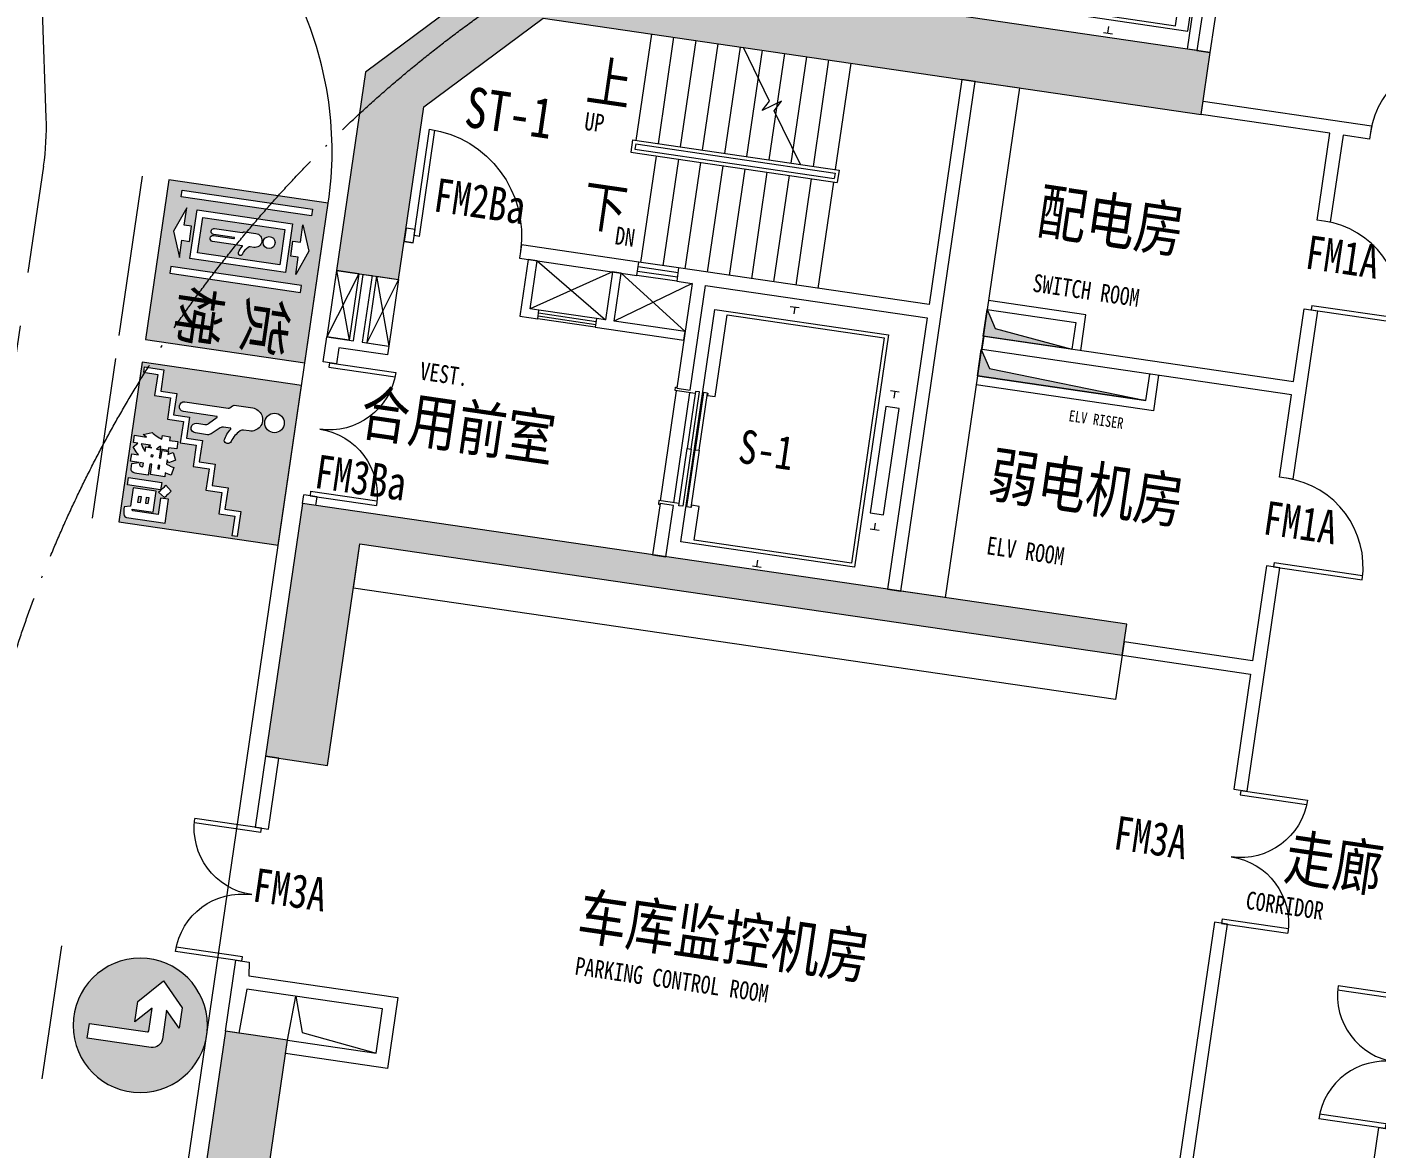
# Model space of a CAD drawing. Header units: inches. Extents: x -414268 to 632271, y -366004 to 318730.
# Drawn here: x 339390 to 354453, y 121917 to 134428 of the extents above; entities that cross this region are included whole.
import ezdxf
from ezdxf.enums import TextEntityAlignment as Align

# ---------------------------------------------------------------- set-up
doc = ezdxf.new("R2010")
doc.units = ezdxf.units.IN
doc.header["$LTSCALE"] = 1200
doc.header["$MEASUREMENT"] = 0
doc.linetypes.add('DASHEDX2', pattern=[1.5, 1, -0.5])
doc.linetypes.add('DOTE', pattern=[2.4200000000000004, 2, -0.2, 0.02, -0.2])
doc.layers.get('0').update_dxf_attribs({"linetype": 'CONTINUOUS', "lineweight": 0})
for name, color, linetype, lineweight in [('0--PAI--', 7, 'CONTINUOUS', 0), ('0--PAI--BLUE', 5, 'CONTINUOUS', 0), ('0--底牌颜色', 5, 'CONTINUOUS', 0), ('0--灯箱字(黄底黑字)', 7, 'CONTINUOUS', 0), ('0--路缘线', 1, 'CONTINUOUS', 0), ('7', 7, 'CONTINUOUS', 0), ('COL-HATCH', 7, 'CONTINUOUS', 0), ('COLUMN', 7, 'CONTINUOUS', 0), ('DOTE', 7, 'DOTE', 0), ('ELEV-DOOR', 7, 'CONTINUOUS', 0), ('ELEV-EVTR', 7, 'CONTINUOUS', 0), ('EN-TEXT', 7, 'CONTINUOUS', 0), ('GROUND', 7, 'CONTINUOUS', 0), ('HATCH', 7, 'CONTINUOUS', 0), ('PUB_TEXT', 7, 'CONTINUOUS', 0), ('STAIR', 7, 'CONTINUOUS', 0), ('TEXT-EN', 7, 'CONTINUOUS', 0), ('WALL', 7, 'CONTINUOUS', 0), ('WINDOW', 7, 'CONTINUOUS', 0), ('WINDOW_TEXT', 7, 'CONTINUOUS', 0), ('井道', 7, 'CONTINUOUS', 0), ('消火栓', 7, 'CONTINUOUS', 0)]:
    doc.layers.add(name, color=color, linetype=linetype, lineweight=lineweight)
doc.styles.add('-文鼎特粗黑简', font='simhei.ttf', dxfattribs={"width": 0.5})
doc.styles.add('-黑体', font='simhei.ttf', dxfattribs={"width": 0.8})
doc.styles.add('SIMPLEX', font='SIMPLEX.SHX')

# ---------------------------------------------------------------- blocks, each defined once
blk = doc.blocks.new('A$C47DC52A3')
at = {"layer": 'DOTE'}
blk.add_circle((13968.80007173077, 13968.80005914877), 13968.79999999996, dxfattribs=at)
blk = doc.blocks.new('_A1LBT')
for p, q in [((0.44999999999982, 0), (0.44999999999982, 0.9969278574199233)), ((0.4999999999998, 0), (0.4999999999998, 1.0000000000004)), ((0.44999999999982, 0), (0.4999999999998, 0))]:
    blk.add_line(p, q)
blk.add_arc((0.5000000000002001, 0), 1.0000000000004, 90.0000000000229, 180)
blk = doc.blocks.new('_A0LCF')
for p, q in [((-0.5000000000007498, 0), (-0.5000000000007498, 0.5000000000012996)), ((-0.4666666666673632, 0), (-0.4666666666673632, 0.498887651571121)), ((0.4666666666674131, 6.315935428982458e-18), (0.4666666666674132, 0.4988876515711244)), ((0.5000000000007998, 0), (0.5000000000007999, 0.5000000000012996)), ((-0.4666666666673632, 0), (-0.5000000000007498, 0)), ((0.5000000000007998, 0), (0.4666666666674131, 0))]:
    blk.add_line(p, q)
for centre, start, end in [((-0.5000000000012996, 0), 0, 89.999999999937), ((0.5000000000012996, 0), 90.00000000005723, 180)]:
    blk.add_arc(centre, 0.5000000000012996, start, end)
blk = doc.blocks.new('HR')
at = {"layer": '消火栓'}
for p, q in [((-249.9999999999964, 0), (-249.9999999999964, 749.9999999999986)), ((-249.9999999999964, -1.818989403545856e-12), (0, 749.9999999999986)), ((0, 0), (-249.9999999999964, 749.9999999999986)), ((-249.9999999999964, 749.9999999999986), (0, 749.9999999999986)), ((0, 0), (0, 749.9999999999986)), ((-249.9999999999964, 0), (0, 0))]:
    blk.add_line(p, q, dxfattribs=at)
blk = doc.blocks.new('_A0XEK')
for p, q in [((-0.5000000000004998, 0), (-0.5000000000004998, 0.5000000000010497)), ((-0.4666666666671299, 0), (-0.4666666666671299, 0.4988876515708717)), ((0.4666666666671798, 6.315935428979301e-18), (0.4666666666671799, 0.498887651570875)), ((0.5000000000005499, 0), (0.50000000000055, 0.5000000000010497)), ((-0.4666666666671299, 0), (-0.5000000000004998, 0)), ((0.5000000000005499, 0), (0.4666666666671798, 0))]:
    blk.add_line(p, q)
for centre, start, end in [((-0.5000000000010497, 0), 0, 89.999999999937), ((0.5000000000010497, 0), 90.00000000005723, 180)]:
    blk.add_arc(centre, 0.5000000000010497, start, end)
blk = doc.blocks.new('电梯1')
at = {"layer": 'ELEV-DOOR'}
for points in [[(1941.318539092588, 9.094947017729282e-13), (1941.318539092585, 644.9999999999663), (1986.318539092586, 644.9999999999663), (1986.318539092586, 9.094947017729282e-13)], [(2031.318539092588, 9.094947017729282e-13), (2031.318539092588, 644.9999999999663), (2076.318539092586, 644.9999999999663), (2076.318539092586, 9.094947017729282e-13)], [(1941.318539092588, 9.094947017729282e-13), (1941.318539092584, -645.0000000000427), (1986.318539092586, -645.0000000000427), (1986.318539092586, 9.094947017729282e-13)], [(2031.318539092588, 9.094947017729282e-13), (2031.318539092588, -645.0000000000427), (2076.318539092586, -645.0000000000427), (2076.318539092586, 9.094947017729282e-13)]]:
    blk.add_lwpolyline(points, close=True, dxfattribs=at)
at = {"layer": 'ELEV-EVTR', "color": 5}
for points in [[(1066.909269546251, 1252.999999999966), (1166.909269546274, 1252.999999999953)], [(1116.909269546262, 1252.999999999953), (1116.909269546265, 1177.999999999965)], [(24.99999999998772, 780.0000000000246), (124.9999999999541, 780.00000000001)], [(74.99999999999955, 780.00000000001), (74.99999999999955, 705.0000000000218)], [(74.99999999999955, -780.0000000000109), (74.99999999999955, -705.0000000000227)], [(24.99999999998772, -780.0000000000255), (124.9999999999541, -780.0000000000109)], [(1116.909269546263, -1252.999999999953), (1116.909269546266, -1177.999999999965)], [(1066.909269546251, -1252.999999999967), (1166.909269546274, -1252.999999999953)]]:
    blk.add_lwpolyline(points, dxfattribs=at)
at = {"layer": 'ELEV-EVTR', "color": 2}
blk.add_lwpolyline([(2137.500000000017, -1299.999999999999), (2021.350118039955, -1299.999999999999), (2021.686960145217, 1300.000000000001), (2137.500000000017, 1300.000000000001)], dxfattribs=at)
blk.add_lwpolyline([(237.5000000000005, 1100.000000000004), (237.5000000000014, -1100.000000000001), (1996.318539092588, -1100.000000000001), (1996.318539092584, 1100.000000000002), (237.5000000000005, 1100.000000000004)], close=True, dxfattribs=at)
at = {"layer": 'ELEV-EVTR'}
blk.add_lwpolyline([(1936.318539092586, 644.9999999999663), (1936.318539092586, 619.9999999999663), (1851.318539092585, 619.9999999999673), (1851.318539092585, 1060.000000000003), (277.5, 1060.000000000003), (277.5000000000005, -1060.000000000001), (1851.318539092585, -1060.000000000003), (1851.318539092585, -620.0000000000427), (1936.318539092585, -620.0000000000427), (1936.318539092585, -645.0000000000427)], dxfattribs=at)
blk.add_lwpolyline([(0, -600.0000000000027), (0, 600.0000000000027), (149.9999999999986, 600.0000000000027), (149.9999999999986, -600.0000000000009)], close=True, dxfattribs=at)
blk = doc.blocks.new('_WBLK')
for p, q in [((-0.5, 0.5), (0.5, 0.5)), ((0.5, 0.1666666666666666), (-0.5, 0.1666666666666666)), ((0.5, -0.1666666666666667), (-0.5, -0.1666666666666667)), ((-0.4999999999999999, -0.5), (0.5, -0.5))]:
    blk.add_line(p, q)
at = {"layer": 'WINDOW_TEXT', "style": 'SIMPLEX', "flags": 9}
blk.add_attdef('A', text='', height=1, dxfattribs=at).set_placement((0, 1.5), align=Align.MIDDLE)
blk = doc.blocks.new('A$C50091FAB')
at = {"layer": '0--PAI--BLUE'}
h = blk.add_hatch(color=256, dxfattribs=at)
edge = h.paths.add_edge_path()
edge.add_arc((299.9999944004085, 400.0000107713568), 300, 0, 360)
edge = h.paths.add_edge_path(flags=16)
edge.add_line((312.3871690364904, 573.9583468705459), (384.2358726081438, 506.9583468705459))
edge.add_line((384.2358726081438, 506.9583468705423), (253.9024450060242, 506.9583468705423))
edge.add_arc((253.9024450060242, 462.9583468705459), 44, 90, 180)
edge.add_line((209.9024450060242, 462.9583468705459), (209.9024450060242, 173.9583468705459))
edge.add_line((209.9024450060242, 173.9583468705459), (275.9024450060242, 173.9583468705459))
edge.add_line((275.9024450060242, 173.9583468705459), (275.9024450060242, 435.9583468705459))
edge.add_arc((280.9024450060242, 435.9583468705459), 5, 90, 180, ccw=False)
edge.add_line((280.9024450060242, 440.9583468705459), (384.2358726081438, 440.9583468705459))
edge.add_line((384.2358726081438, 440.9583468705459), (312.3871690364904, 373.9583468705459))
edge.add_line((312.3871690364904, 373.9583468705459), (404.3871690364904, 373.9583468705459))
edge.add_line((404.3871690364904, 373.9583468705459), (511.6240400389579, 473.9583468705459))
edge.add_line((511.6240400389652, 473.9583468705459), (404.3871690364977, 573.9583468705459))
edge.add_line((404.3871690364904, 573.9583468705459), (312.3871690364904, 573.9583468705459))
at = {"layer": '0--PAI--'}
blk.add_lwpolyline([(312.3871690364904, 573.9583468705459), (384.2358726081438, 506.9583468705423), (253.9024450060242, 506.9583468705459, 0.414213562373095), (209.9024450060242, 462.9583468705459), (209.9024450060242, 173.9583468705459), (275.9024450060242, 173.9583468705459), (275.9024450060242, 435.9583468705459, -0.414213562373095), (280.9024450060242, 440.9583468705459), (384.2358726081438, 440.9583468705459), (312.3871690364904, 373.9583468705459), (404.3871690364904, 373.9583468705459), (511.6240400389652, 473.9583468705459), (404.3871690364904, 573.9583468705459)], format="xyb", close=True, dxfattribs=at)
blk.add_circle((299.9999944004085, 400.0000107713568), 300, dxfattribs=at)
at = {"layer": '7'}
blk.add_line((599.9999944004085, 1.07713567558676e-05), (-5.599591531790793e-06, 1.07713567558676e-05), dxfattribs=at)
blk = doc.blocks.new('A$C345525A8')
at = {"layer": '0--PAI--BLUE'}
h = blk.add_hatch(color=256, dxfattribs=at)
h.paths.add_polyline_path([(2.405579289188609e-05, 700.0000090901085), (2.405579289188609e-05, 100.0000090901085), (600.0000240557929, 100.0000090901085), (600.0000240557929, 700.0000090901085)])
h.paths.add_polyline_path([(590.0000240557929, 544.0000090901049), (496.0000240557856, 544.0000090901049), (496.0000240557856, 484.0000090901049), (416.0000240557856, 484.0000090901049), (416.0000240557856, 424.0000090901049), (336.0000240557856, 424.0000090901049), (336.0000240557856, 364.0000090901049), (256.0000240557856, 364.0000090901049), (256.0000240557856, 304.0000090901049), (176.0000240557856, 304.0000090901049), (176.0000240557856, 244.0000090901049), (96.00002405578562, 244.0000090901049), (96.00002405578562, 184.0000090901049), (16.00002405578562, 184.0000090901049), (16.00002405578562, 110.0000090901085), (36.00002405578562, 110.0000090901085), (36.00002405578562, 164.0000090901049), (116.0000240557856, 164.0000090901049), (116.0000240557856, 224.0000090901049), (196.0000240557856, 224.0000090901049), (196.0000240557856, 284.0000090901049), (276.0000240557856, 284.0000090901049), (276.0000240557856, 344.0000090901049), (356.0000240557856, 344.0000090901049), (356.0000240557856, 404.0000090901049), (436.0000240557856, 404.0000090901049), (436.0000240557856, 464.0000090901049), (516.0000240557856, 464.0000090901049), (516.0000240557856, 524.0000090901049), (590.0000240557929, 524.0000090901049)], flags=16)
h.paths.add_polyline_path([(431.6730947455653, 236.7470913468824), (459.4488462519075, 236.7470913468824), (459.4488462519075, 112.1682407861699), (431.6730947455726, 112.1682407861699)], flags=16)
h.paths.add_polyline_path([(466.2837170414277, 134.8541948960592), (535.1656418067068, 134.8541948960592), (541.8066155525448, 112.1682407861699), (549.950291386871, 112.1682407861699), (559.5966693096634, 112.6045091344349), (567.3525510566396, 113.9133141792372), (573.2664108886966, 116.0946559205731), (577.2897745449445, 119.1485343584427), (579.4711162862804, 123.0264752319272), (579.9073846345418, 126.1773021916342), (579.9073846345418, 271.2122908599849), (490.0845791524407, 271.2122908599849), (490.0845791524407, 240.7704550031231), (552.1316331281996, 240.7704550031231), (552.1316331281996, 146.0032749073289), (549.3201259949274, 142.6585509039469), (545.975401991549, 142.6585509039469), (545.9754019915417, 221.2838021138596), (466.2837170414277, 221.2838021138596)], flags=16)
h.paths.add_polyline_path([(446.166898760217, 248.8171823156081), (439.8167705798842, 253.42223710287), (458.9641036427201, 276.2051397345967), (465.1688090402968, 271.5516106864161), (471.9552055688982, 266.3648647681257), (477.6751683572875, 261.90523276362), (482.280223144553, 258.1727146728881), (485.7218956697689, 255.2642590177747), (468.9498013919438, 230.4454374274719), (467.8833676517388, 231.3664483849243), (462.9874672989608, 235.5837090848363), (457.752247119759, 239.8979183065894), (452.177707114126, 244.30907605018)], flags=16)
h.paths.add_polyline_path([(300.3563219171774, 210.0862478416711), (301.3742813964636, 209.2621854060562), (305.833913400973, 205.2872960107343), (311.3599791456872, 199.9551273096913), (312.523361407737, 214.5943541070992), (342.4804546554078, 214.5943541070992), (342.4804546554078, 220.7505852437571), (314.3653833226417, 220.7505852437571), (314.3653833226417, 244.5999216156924), (325.1751435074766, 244.5999216156924), (322.3151621132856, 250.1259873604067), (318.8734895880625, 256.3306927579833), (315.189445758253, 262.7292951992349), (342.6258774381567, 276.2051397345967), (342.7228259599942, 276.0597169518405), (347.2309322254296, 267.7221440738467), (350.9149760552391, 260.7903247624927), (353.7749574494374, 255.1673104959373), (355.7624021470983, 250.9015755351065), (345.6312816151185, 244.5999216156924), (361.9186332837562, 244.5999216156924), (363.8576037204912, 249.8836160558167), (365.7480998963147, 256.0883214533933), (366.6691108537707, 259.2876226740154), (368.2687614640818, 265.9285964198607), (369.9168863353116, 273.8783752105046), (399.7285568002335, 267.7221440738467), (399.6800825393148, 267.479772769253), (398.1773804508412, 260.2086336314678), (396.5777298405301, 253.3252885810325), (394.8811307083815, 246.7327890961096), (394.2024910555192, 244.5999216156924), (408.8417178529198, 244.5999216156924), (408.8417178529198, 190.7934919960826), (370.25620616175, 190.7934919960826), (370.25620616175, 183.2799815537037), (412.1864418563055, 183.2799815537073), (412.1864418563055, 140.8165289890421), (411.7986477689556, 133.7392868949319), (410.2474714195632, 126.6135705399029), (407.4359642862837, 121.3783503606974), (403.412600630043, 118.0821006182341), (398.2258547117526, 116.6763470515943), (378.0605621696304, 116.6763470515943), (370.25620616175, 141.1558488154697), (370.25620616175, 110.8594357413676), (342.4804546554078, 110.8594357413676), (342.4804546554078, 136.6477425500452), (339.8143703048845, 133.351492807582), (337.6330285635486, 130.9762540225711), (333.0279737762903, 126.4196734962279), (327.7442793361624, 121.8630929698811), (321.878893765017, 117.3549867044567), (315.3348685410092, 112.8468804390286), (300.3563219171774, 128.1647468892952), (300.3563219171774, 110.8594357413676), (272.5805704108352, 110.8594357413676), (272.5805704108352, 156.6676123094112), (271.9504050188916, 155.5042300473688), (268.6056810155133, 149.396473171626), (265.0670599684527, 142.9978707303781), (253.2878145652503, 174.3122432837699), (255.7600018720914, 178.4325554618481), (259.5409942237384, 185.0735292076934), (262.8857182271167, 191.4236573880262), (265.7941738822337, 197.4829400028466), (268.2663611890821, 203.2998513130733), (269.8175375384744, 207.2747407083953), (272.0958278016478, 214.1096114979118), (259.1047258754697, 214.1096114979118), (259.1047258754697, 243.2426423099714), (272.5805704108352, 243.2426423099714), (272.5805704108352, 274.7509119070382), (300.3563219171774, 274.7509119070382), (300.3563219171774, 243.2426423099714), (310.3420196663938, 243.2426423099714), (310.3420196663938, 214.1096114979118), (300.3563219171701, 214.1096114979118)], flags=16)
h.paths.add_polyline_path([(495.3682735925686, 187.9819848628067), (516.8423711794894, 187.9819848628067), (516.8423711794894, 198.7917450476452), (495.3682735925686, 198.7917450476452)], flags=0)
h.paths.add_polyline_path([(495.3682735925686, 158.6550570070722), (516.8423711794894, 158.6550570070722), (516.8423711794894, 169.4648171919143), (495.3682735925686, 169.4648171919143)], flags=0)
h.paths.add_polyline_path([(383.7320506971009, 220.7505852437571), (370.25620616175, 220.7505852437571), (370.25620616175, 214.5943541070992), (383.7320506971082, 214.5943541070992)], flags=0)
h.paths.add_polyline_path([(384.4106903499633, 152.304928826743), (384.4106903499633, 159.4791194426907), (370.25620616175, 159.4791194426907), (370.25620616175, 145.3246352544666), (377.4303967776941, 145.3246352544666), (382.1808743477159, 146.6819145601876)], flags=0)
h.paths.add_polyline_path([(335.1608412567002, 183.2799815537073), (342.4804546554078, 183.2799815537073), (342.4804546554078, 190.7934919960826), (335.7910066486511, 190.7934919960826)], flags=0)
h.paths.add_polyline_path([(308.4999977514963, 159.4791194426907), (310.0026998399699, 181.7772794652301), (305.0098509653544, 168.7861775390556), (304.5251083561743, 169.4648171919143), (300.3563219171774, 175.1363057193848), (300.3563219171774, 139.847043770671), (305.4945935745418, 142.9493964694593), (311.9901445376308, 147.2151314302937), (317.4192617605077, 151.1415465646969), (321.8304195040982, 154.8255903945064), (326.338525769519, 159.4791194426907)], flags=0)
edge = h.paths.add_edge_path(flags=16)
edge.add_line((158.7598999313486, 404.2981192661282), (158.7598999313486, 278.7236530746231))
edge.add_arc((140.6158999313411, 278.7236530746231), 18.14400000000387, -180, 0, ccw=False)
edge.add_line((122.4718999313336, 278.7236530746231), (122.4718999313336, 441.2037816170305))
edge.add_arc((113.4718999313336, 441.2037816170305), 9, 359.9999999999971, 404.9999999999749)
edge.add_line((119.8358609620191, 447.5677426477087), (111.225653560643, 456.1779500490811))
edge.add_arc((117.5896145913284, 462.541911079752), 8.999999999997097, 179.9999999999645, 224.9999999999555, ccw=False)
edge.add_line((108.5896145913284, 462.5419110797593), (108.5896145913284, 531.6818303194341))
edge.add_arc((151.8187572613388, 531.6818303194304), 43.22914267000306, -5.5138116294983774e-12, 179.9999999999956, ccw=False)
edge.add_line((195.0478999313345, 531.6818303194268), (195.0478999313345, 509.8407526930168))
edge.add_arc((213.0478999313054, 509.8407526931078), 17.99999999996362, 180.0000000002891, 223.7430230016594)
edge.add_arc((278.242311893955, 572.2356126503437), 108.2409546726554, 223.7430230013552, 251.0649638547712)
edge.add_arc((240.5128038934417, 457.2642605388428), 12.85450880957776, -80.86321042777348, 78.30440369579571, ccw=False)
edge.add_arc((262.822028152812, 560.0014307051206), 117.1944986343046, 236.3285316040484, 260.0409935117252, ccw=False)
edge.add_arc((196.8478999313083, 460.9706016131749), 1.79999999998124, 56.3285316037433, 179.9999999997503)
edge.add_line((195.04789993132, 460.9706016131859), (195.0478999313273, 434.9401547012421))
edge.add_arc((213.0478999313345, 434.9401547012385), 18, 179.9999999999874, 220.7429166670534)
edge.add_line((199.4102777338267, 423.1921650520198), (226.0638219926914, 392.2514698624618))
edge.add_arc((213.335899931335, 379.5235478011055), 17.99999999999999, -1.1311840353300795e-11, 44.99999999999028, ccw=False)
edge.add_line((231.335899931335, 379.5235478011018), (231.335899931335, 333.977766748445))
edge.add_arc((213.1918999313348, 333.9777667484414), 18.14399999999659, -179.99999999999466, 5.115907697472721e-12, ccw=False)
edge.add_line((195.0478999313345, 333.9777667484414), (195.0478999313127, 364.8998595557241))
edge.add_arc((177.04789993132, 364.8998595557059), 18, 4.99389492385525e-11, 45.0000000000233)
edge.add_line((189.7758219926691, 377.6277816170696), (161.8326921374755, 405.5709114722631))
edge.add_arc((160.5598999313443, 404.2981192661282), 1.799999999996751, 45.0000000000998, 180.0000000000109)
edge = h.paths.add_edge_path(flags=16)
edge.add_arc((151.8187572613388, 620.1989729894267), 36.2879999999912, 0, 360)
at = {"layer": '0--PAI--'}
for p, q in [((590.0000240557929, 544.0000090901049), (590.0000240557929, 524.0000090901049)), ((16.00002405578562, 110.0000090901085), (36.00002405578562, 110.0000090901085))]:
    blk.add_line(p, q, dxfattribs=at)
for points in [[(2.405579289188609e-05, 700.0000090901085), (2.405579289188609e-05, 100.0000090901085), (600.0000240557929, 100.0000090901085), (600.0000240557929, 700.0000090901085)], [(300.3563219171774, 210.0862478416711), (301.3742813964636, 209.2621854060562), (305.833913400973, 205.2872960107343), (311.3599791456872, 199.9551273096913), (312.523361407737, 214.5943541070992), (342.4804546554078, 214.5943541070992), (342.4804546554078, 220.7505852437571), (314.3653833226417, 220.7505852437571), (314.3653833226417, 244.5999216156924), (325.1751435074766, 244.5999216156924), (322.3151621132856, 250.1259873604067), (318.8734895880625, 256.3306927579833), (315.189445758253, 262.7292951992349), (342.6258774381567, 276.2051397345967), (342.7228259599942, 276.0597169518405), (347.2309322254296, 267.7221440738467), (350.9149760552391, 260.7903247624927), (353.7749574494374, 255.1673104959373), (355.7624021470983, 250.9015755351065), (345.6312816151185, 244.5999216156924), (361.9186332837562, 244.5999216156924), (363.8576037204912, 249.8836160558167), (365.7480998963147, 256.0883214533933), (366.6691108537707, 259.2876226740154), (368.2687614640818, 265.9285964198607), (369.9168863353116, 273.8783752105046), (399.7285568002335, 267.7221440738467), (399.6800825393148, 267.479772769253), (398.1773804508412, 260.2086336314678), (396.5777298405301, 253.3252885810325), (394.8811307083815, 246.7327890961096), (394.2024910555192, 244.5999216156924), (408.8417178529198, 244.5999216156924), (408.8417178529198, 190.7934919960826), (370.25620616175, 190.7934919960826), (370.25620616175, 183.2799815537037), (412.1864418563055, 183.2799815537073), (412.1864418563055, 140.8165289890421), (411.7986477689556, 133.7392868949319), (410.2474714195632, 126.6135705399029), (407.4359642862837, 121.3783503606974), (403.412600630043, 118.0821006182341), (398.2258547117526, 116.6763470515943), (378.0605621696304, 116.6763470515943), (370.25620616175, 141.1558488154697), (370.25620616175, 110.8594357413676), (342.4804546554078, 110.8594357413676), (342.4804546554078, 136.6477425500452), (339.8143703048845, 133.351492807582), (337.6330285635486, 130.9762540225711), (333.0279737762903, 126.4196734962279), (327.7442793361624, 121.8630929698811), (321.878893765017, 117.3549867044567), (315.3348685410092, 112.8468804390286), (300.3563219171774, 128.1647468892952), (300.3563219171774, 110.8594357413676), (272.5805704108352, 110.8594357413676), (272.5805704108352, 156.6676123094112), (271.9504050188916, 155.5042300473688), (268.6056810155133, 149.396473171626), (265.0670599684527, 142.9978707303781), (253.2878145652503, 174.3122432837699), (255.7600018720914, 178.4325554618481), (259.5409942237384, 185.0735292076934), (262.8857182271167, 191.4236573880262), (265.7941738822337, 197.4829400028466), (268.2663611890821, 203.2998513130733), (269.8175375384744, 207.2747407083953), (272.0958278016478, 214.1096114979118), (259.1047258754697, 214.1096114979118), (259.1047258754697, 243.2426423099714), (272.5805704108352, 243.2426423099714), (272.5805704108352, 274.7509119070382), (300.3563219171774, 274.7509119070382), (300.3563219171774, 243.2426423099714), (310.3420196663938, 243.2426423099714), (310.3420196663938, 214.1096114979118), (300.3563219171701, 214.1096114979118)], [(446.166898760217, 248.8171823156081), (439.8167705798842, 253.42223710287), (458.9641036427201, 276.2051397345967), (465.1688090402968, 271.5516106864161), (471.9552055688982, 266.3648647681257), (477.6751683572875, 261.90523276362), (482.280223144553, 258.1727146728881), (485.7218956697689, 255.2642590177747), (468.9498013919438, 230.4454374274719), (467.8833676517388, 231.3664483849243), (462.9874672989608, 235.5837090848363), (457.752247119759, 239.8979183065894), (452.177707114126, 244.30907605018)], [(466.2837170414277, 134.8541948960592), (535.1656418067068, 134.8541948960592), (541.8066155525448, 112.1682407861699), (549.950291386871, 112.1682407861699), (559.5966693096634, 112.6045091344349), (567.3525510566396, 113.9133141792372), (573.2664108886966, 116.0946559205731), (577.2897745449445, 119.1485343584427), (579.4711162862804, 123.0264752319272), (579.9073846345418, 126.1773021916342), (579.9073846345418, 271.2122908599849), (490.0845791524407, 271.2122908599849), (490.0845791524407, 240.7704550031231), (552.1316331281996, 240.7704550031231), (552.1316331281996, 146.0032749073289), (549.3201259949274, 142.6585509039469), (545.975401991549, 142.6585509039469), (545.9754019915417, 221.2838021138596), (466.2837170414277, 221.2838021138596)], [(383.7320506971009, 220.7505852437571), (370.25620616175, 220.7505852437571), (370.25620616175, 214.5943541070992), (383.7320506971082, 214.5943541070992)], [(431.6730947455653, 236.7470913468824), (459.4488462519075, 236.7470913468824), (459.4488462519075, 112.1682407861699), (431.6730947455726, 112.1682407861699)], [(308.4999977514963, 159.4791194426907), (310.0026998399699, 181.7772794652301), (305.0098509653544, 168.7861775390556), (304.5251083561743, 169.4648171919143), (300.3563219171774, 175.1363057193848), (300.3563219171774, 139.847043770671), (305.4945935745418, 142.9493964694593), (311.9901445376308, 147.2151314302937), (317.4192617605077, 151.1415465646969), (321.8304195040982, 154.8255903945064), (326.338525769519, 159.4791194426907)], [(335.1608412567002, 183.2799815537073), (342.4804546554078, 183.2799815537073), (342.4804546554078, 190.7934919960826), (335.7910066486511, 190.7934919960826)], [(384.4106903499633, 152.304928826743), (384.4106903499633, 159.4791194426907), (370.25620616175, 159.4791194426907), (370.25620616175, 145.3246352544666), (377.4303967776941, 145.3246352544666), (382.1808743477159, 146.6819145601876)], [(495.3682735925686, 187.9819848628067), (516.8423711794894, 187.9819848628067), (516.8423711794894, 198.7917450476452), (495.3682735925686, 198.7917450476452)], [(495.3682735925686, 158.6550570070722), (516.8423711794894, 158.6550570070722), (516.8423711794894, 169.4648171919143), (495.3682735925686, 169.4648171919143)]]:
    blk.add_lwpolyline(points, close=True, dxfattribs=at)
blk.add_lwpolyline([(158.7598999313486, 404.2981192661282), (158.7598999313486, 278.7236530746231, -0.9999999999999999), (122.4718999313336, 278.7236530746231), (122.4718999313336, 441.2037816170305, 0.1989123673795435), (119.8358609620191, 447.5677426477087), (111.225653560643, 456.1779500490811, -0.1989123673795669), (108.5896145913284, 462.5419110797593), (108.5896145913284, 531.6818303194341, -1.00000000000001), (195.0478999313345, 531.6818303194268), (195.0478999313418, 509.8407526930168, 0.1932169226587883), (200.0438329910248, 497.3951011227182, 0.1197824476978169), (243.1185675033412, 469.8518890980595, -0.8329292141941118), (242.5539977271983, 444.5728490937508, -0.1038359205590681), (197.8458740575152, 462.4686161803111, 0.5989112694497052), (195.04789993132, 460.9706016131859), (195.0478999313345, 434.9401547012421, 0.1796712742229802), (199.4102777338267, 423.1921650520198), (226.0638219926914, 392.2514698624618, -0.1989123673796645), (231.335899931335, 379.5235478011018), (231.335899931335, 333.977766748445, -0.9999999999999999), (195.0478999313345, 333.9777667484414), (195.04789993132, 364.8998595557241, 0.198912367379534), (189.7758219926691, 377.6277816170696), (161.8326921374755, 405.5709114722631, 0.6681786379189388)], format="xyb", close=True, dxfattribs=at)
for points in [[(16.00002405578562, 110.0000090901085), (16.00002405578562, 184.0000090901049), (96.00002405578562, 184.0000090901049), (96.00002405578562, 244.0000090901049), (176.0000240557856, 244.0000090901049), (176.0000240557856, 304.0000090901049), (256.0000240557856, 304.0000090901049), (256.0000240557856, 364.0000090901049), (336.0000240557856, 364.0000090901049), (336.0000240557856, 424.0000090901049), (416.0000240557856, 424.0000090901049), (416.0000240557856, 484.0000090901049), (496.0000240557856, 484.0000090901049), (496.0000240557856, 544.0000090901049), (590.0000240557929, 544.0000090901049)], [(36.00002405578562, 110.0000090901085), (36.00002405578562, 164.0000090901049), (116.0000240557856, 164.0000090901049), (116.0000240557856, 224.0000090901049), (196.0000240557856, 224.0000090901049), (196.0000240557856, 284.0000090901049), (276.0000240557856, 284.0000090901049), (276.0000240557856, 344.0000090901049), (356.0000240557856, 344.0000090901049), (356.0000240557856, 404.0000090901049), (436.0000240557856, 404.0000090901049), (436.0000240557856, 464.0000090901049), (516.0000240557856, 464.0000090901049), (516.0000240557856, 524.0000090901049), (590.0000240557929, 524.0000090901049)]]:
    blk.add_lwpolyline(points, dxfattribs=at)
blk.add_circle((151.8187572613388, 620.1989729894267), 36.2879999999912, dxfattribs=at)
at = {"layer": '7'}
blk.add_lwpolyline([(2.405579289188609e-05, 9.09010850591585e-06), (600.0000240557929, 9.09010850591585e-06)], dxfattribs=at)
blk = doc.blocks.new('A$C02CB3142')
at = {"layer": '0--底牌颜色'}
h = blk.add_hatch(color=256, dxfattribs=at)
h.paths.add_polyline_path([(2083.408075451676, 67106.32013812407), (2083.408075463609, 65306.32013812612), (3883.408075461455, 65306.32013813799), (3883.408075449639, 67106.32013813594)])
h.paths.add_polyline_path([(2363.196242969541, 66860.98342176815), (2643.140101779543, 66968.499108637), (2923.083960590942, 66860.98342177185), (2728.495353014616, 66860.98342177055), (2728.49535301514, 66777.05594722895), (2557.784850546392, 66777.05594722783), (2557.784850545868, 66860.98342176943)], flags=16)
h.paths.add_polyline_path([(2841.421452817682, 65741.75963706446), (2444.858750757528, 65741.75963706184), (2444.858750751475, 66668.689218235), (2841.42145281157, 66668.68921823762)], flags=0)
edge = h.paths.add_edge_path(flags=0)
edge.add_arc((2816.087678563908, 66405.8406820178), 214.8565808293658, 236.3285316043967, 258.7037237441423, ccw=False)
edge.add_arc((2695.135110159019, 66224.28416201529), 3.300000000009924, 56.32853160439507, 180.0000000002527)
edge.add_line((2691.835110159009, 66224.28416201528), (2691.835110161221, 65890.16475636164))
edge.add_arc((2658.571110161283, 65890.16475636142), 33.26399999993737, -179.99999999962404, 3.76019215764245e-10, ccw=False)
edge.add_line((2625.307110161346, 65890.1647563612), (2625.307110159774, 66120.38461104536))
edge.add_arc((2619.110012641439, 66120.38461104533), 6.197097518335795, 2.690818803320932e-10, 180.0000000004036)
edge.add_line((2612.912915123103, 66120.38461104529), (2612.912915124616, 65890.1647563611))
edge.add_arc((2579.64891512465, 65890.1647563609), 33.26399999996647, -179.99999999962404, 3.510081114654895e-10, ccw=False)
edge.add_line((2546.384915124683, 65890.16475636068), (2546.384915122704, 66201.0605074017))
edge.add_arc((2531.384915122687, 66201.06050740159), 15.00000000001683, 3.890895523277639e-10, 45.0000000004262)
edge.add_line((2541.991516840411, 66211.66710911947), (2538.160991813056, 66215.49763414677))
edge.add_arc((2549.82825370251, 66227.16489603641), 16.4999999999568, 180.0000000004548, 225.0000000004589, ccw=False)
edge.add_line((2533.328253702552, 66227.16489603628), (2533.328253701678, 66353.92141464222))
edge.add_arc((2612.581681929936, 66353.92141464274), 79.25342822825769, 3.681748239614535e-10, 180.0000000003787, ccw=False)
edge.add_line((2691.835110158194, 66353.92141464325), (2691.835110158485, 66313.87943899487))
edge.add_arc((2724.83511015838, 66313.87943899525), 32.99999999989495, 180.0000000006569, 223.7430230020235)
edge.add_arc((2844.35819875574, 66428.27001558412), 198.4417502329711, 223.7430230017061, 251.2405663442963)
edge.add_arc((2779.003841837973, 66217.50762697427), 22.91398831790696, -102.61090736639761, 86.15536940955388, ccw=False)
edge = h.paths.add_edge_path(flags=0)
edge.add_arc((2612.581681928888, 66516.20284287089), 66.52799999990815, 0, 360)
h.paths.add_polyline_path([(2363.196242978214, 65549.46543352763), (2643.140101789613, 65441.94974666249), (2923.083960599673, 65549.46543353131), (2728.495353023289, 65549.46543353003), (2728.495353022707, 65633.39290807166), (2557.784850554017, 65633.39290807054), (2557.784850554541, 65549.46543352891)], flags=16)
h.paths.add_polyline_path([(2916.421452818147, 65666.75963706504), (2369.858750758111, 65666.75963706143), (2369.858750751067, 66743.68921823442), (2916.421452810988, 66743.68921823803)], flags=16)
h.paths.add_polyline_path([(2250.068312854739, 65470.19339207733), (2173.655825067777, 65470.19339207685), (2173.655825058115, 66942.44688417451), (2250.068312845018, 66942.446884175)], flags=16)
h.paths.add_polyline_path([(3036.211890724138, 65470.19339208254), (3112.624378511042, 65470.19339208303), (3112.624378501321, 66942.4468841807), (3036.211890714418, 66942.4468841802)], flags=16)
at = {"layer": '0--PAI--'}
for points in [[(2083.408075451676, 67106.32013812407), (2083.408075463609, 65306.32013812612), (3883.408075461455, 65306.32013813799), (3883.408075449639, 67106.32013813594)], [(2250.068312854739, 65470.19339207733), (2173.655825067777, 65470.19339207685), (2173.655825058115, 66942.44688417451), (2250.068312845018, 66942.446884175)], [(2363.196242969541, 66860.98342176815), (2643.140101779543, 66968.499108637), (2923.083960590942, 66860.98342177185), (2728.495353014616, 66860.98342177055), (2728.49535301514, 66777.05594722895), (2557.784850546392, 66777.05594722783), (2557.784850545868, 66860.98342176943)], [(3036.211890724138, 65470.19339208254), (3112.624378511042, 65470.19339208303), (3112.624378501321, 66942.4468841807), (3036.211890714418, 66942.4468841802)], [(2916.421452818147, 65666.75963706504), (2369.858750758111, 65666.75963706143), (2369.858750751067, 66743.68921823442), (2916.421452810988, 66743.68921823803)], [(2841.421452817682, 65741.75963706446), (2444.858750757528, 65741.75963706184), (2444.858750751475, 66668.689218235), (2841.42145281157, 66668.68921823762)], [(2363.196242978214, 65549.46543352763), (2643.140101789613, 65441.94974666249), (2923.083960599673, 65549.46543353131), (2728.495353023289, 65549.46543353003), (2728.495353022707, 65633.39290807166), (2557.784850554017, 65633.39290807054), (2557.784850554541, 65549.46543352891)]]:
    blk.add_lwpolyline(points, close=True, dxfattribs=at)
blk.add_lwpolyline([(2774.001053251792, 66195.14643364941, -0.09794157306994242), (2696.964729390398, 66227.0305220551, 0.5989112694484939), (2691.835110159009, 66224.28416201528), (2691.835110161221, 65890.16475636164, -0.9999999999999999), (2625.307110161346, 65890.1647563612), (2625.307110159774, 66120.38461104536, 0.9999999999999999), (2612.912915123103, 66120.38461104529), (2612.912915124616, 65890.1647563611, -0.9999999999999999), (2546.384915124683, 65890.16475636068), (2546.384915122704, 66201.0605074017, 0.1989123673797559), (2541.991516840411, 66211.66710911947), (2538.160991813056, 66215.49763414677, -0.1989123673796662), (2533.328253702552, 66227.16489603628), (2533.328253701678, 66353.92141464222, -1.000000000000009), (2691.835110158194, 66353.92141464325), (2691.835110158485, 66313.87943899487, 0.1932169226587637), (2700.994320768048, 66291.06241111609, 0.120559723050095), (2780.540250382095, 66240.37004831189, -1.07958307243308), (2774.001053174143, 66195.14643366492)], format="xyb", dxfattribs=at)
blk.add_circle((2612.581681928888, 66516.20284287089), 66.52799999990815, dxfattribs=at)
at = {"layer": '7'}
blk.add_lwpolyline([(2083.408075465588, 65006.32013812645), (3883.408075463492, 65006.32013813834)], dxfattribs=at)
at = {"layer": '0--灯箱字(黄底黑字)', "color": 7, "true_color": 0xf7f7f7, "style": '-文鼎特粗黑简', "width": 1.2}
for s, p in [('货', (3205.456614686642, 66399.9591815102)), ('梯', (3205.456614686758, 65651.19003504983))]:
    blk.add_text(s, height=416.000000006783, rotation=359.9999999979815, dxfattribs=at).set_placement(p)

msp = doc.modelspace()

# ---------------------------------------------------------------- hatches: boundary and pattern name
at = {"layer": 'COL-HATCH'}
for points in [[(352602.0919027025, 134144.5749219361), (344966.3830364412, 135261.3083208691), (343170.8974372278, 133923.9985485141), (342847.1856288048, 131710.6062312005), (343539.8173047652, 131609.3078528506), (343821.5699510292, 133535.8027362523), (345151.9820920037, 134526.7174827498), (352500.7935243522, 133451.9432459757)], [(352602.0919027025, 134144.5749219361), (344966.3830364412, 135261.3083208691), (343170.8974372278, 133923.9985485141), (342847.1856288048, 131710.6062312005), (343539.8173047652, 131609.3078528506), (343821.5699510292, 133535.8027362523), (345151.9820920037, 134526.7174827498), (352500.7935243522, 133451.9432459757)], [(351668.699702193, 127762.4687648726), (342466.5931501475, 129108.290077235), (342054.1640382945, 126288.2896822534), (342746.7957142549, 126186.9913039035), (343108.5756369333, 128660.675860905), (351618.0505130176, 127416.1529268924)], [(351668.699702193, 127762.4687648726), (342466.5931501475, 129108.290077235), (342054.1640382945, 126288.2896822534), (342746.7957142549, 126186.9913039035), (343108.5756369333, 128660.675860905), (351618.0505130176, 127416.1529268924)], [(341885.7594982815, 120299.6220582403), (350395.2343743663, 119055.0991242277), (350445.8835635413, 119401.4149622079), (341936.4086874561, 120645.9378962206), (342298.1886101342, 123119.6224532219), (341605.556934174, 123220.9208315718), (340488.8235352408, 115585.2119653109), (341826.1333075959, 113789.7263660972), (349461.8421738565, 112672.9929671642), (349563.1405522066, 113365.6246431247), (342214.3291198572, 114440.3988798987), (341223.4143733604, 115770.8110208731)], [(341885.7594982815, 120299.6220582403), (350395.2343743663, 119055.0991242277), (350445.8835635413, 119401.4149622079), (341936.4086874561, 120645.9378962206), (342298.1886101342, 123119.6224532219), (341605.556934174, 123220.9208315718), (340488.8235352408, 115585.2119653109), (341826.1333075959, 113789.7263660972), (349461.8421738565, 112672.9929671642), (349563.1405522066, 113365.6246431247), (342214.3291198572, 114440.3988798987), (341223.4143733604, 115770.8110208731)]]:
    msp.add_hatch(color=256, dxfattribs=at).paths.add_polyline_path(points)
at = {"layer": '井道'}
for points in [[(350110.5922649333, 131274.9182255704), (350201.234556203, 131063.2296466349), (351056.6524970125, 130833.364109659), (350067.1312941727, 130978.0830081291)], [(350045.4718788514, 130829.6550053102), (350136.1141701209, 130617.9664263747), (351882.058551451, 130257.8601172347), (350002.0109080906, 130532.8197878689)]]:
    msp.add_hatch(color=254, dxfattribs=at).paths.add_polyline_path(points)

# ---------------------------------------------------------------- linework, layer by layer
at = {"layer": '0--路缘线', "linetype": 'DASHEDX2'}
for p, q in [((339605.0892979876, 133413.9356465399), (339502.1581384267, 136357.9282302143)), ((339575.342716413, 132874.9744365563), (338054.2449920048, 122474.4084716885))]:
    msp.add_line(p, q, dxfattribs=at)
at = {"layer": '0--路缘线'}
msp.add_line((340234.7998033561, 115230.370322759), (342754.7689314109, 132460.7590908175), dxfattribs=at)
for centre, radius, end in [((338796.8736402083, 133039.6069670995), 4000, 24.14114465281005), ((336606.9212480112, 133309.1103437679), 3000, 2.00242342231298)]:
    msp.add_arc(centre, radius, 351.6793996841437, end, dxfattribs=at)
at = {"layer": 'COLUMN'}
for points in [[(352602.0919027025, 134144.5749219361), (344966.3830364412, 135261.3083208691), (343170.8974372278, 133923.9985485141), (342847.1856288048, 131710.6062312005), (343539.8173047652, 131609.3078528506), (343821.5699510292, 133535.8027362523), (345151.9820920037, 134526.7174827498), (352500.7935243522, 133451.9432459757)], [(351668.699702193, 127762.4687648726), (342466.5931501475, 129108.290077235), (342054.1640382945, 126288.2896822534), (342746.7957142549, 126186.9913039035), (343108.5756369333, 128660.675860905), (351618.0505130176, 127416.1529268924)]]:
    msp.add_lwpolyline(points, close=True, dxfattribs=at)
at = {"layer": 'ELEV-DOOR', "color": 5}
for points in [[(346855.280094247, 130361.5193157273), (346851.6622950206, 130336.7824701573), (346625.9724880128, 130369.7899288882), (346631.7609667756, 130409.3688818001), (346648.4922463546, 130406.9219081085)], [(346668.601654145, 129085.0980843146), (346672.2194533722, 129109.8349298846), (346446.5296463647, 129142.8423886154), (346440.7411676018, 129103.2634357035), (346457.4724471807, 129100.8164620118)]]:
    msp.add_lwpolyline(points, dxfattribs=at)
at = {"layer": 'ELEV-DOOR'}
for points in [[(346806.4671962222, 129716.7966614128), (346899.8064162735, 130355.007277119), (346855.280094247, 130361.5193157273), (346761.9408741958, 129723.3087000209)], [(346895.5198402745, 129703.7725841963), (346988.8590603256, 130341.9831999026), (346944.3327382993, 130348.4952385108), (346850.9935182479, 129710.2846228045)], [(346806.4671962222, 129716.7966614128), (346713.1279761714, 129078.5860457064), (346668.601654145, 129085.0980843146), (346761.9408741958, 129723.3087000209)], [(346895.5198402745, 129703.7725841963), (346802.1806202233, 129065.56196849), (346757.654298197, 129072.0740070981), (346850.9935182479, 129710.2846228045)]]:
    msp.add_lwpolyline(points, close=True, dxfattribs=at)
at = {"layer": 'ELEV-EVTR'}
for p, q in [((346463.2609259224, 129140.3954149269), (346642.7037675706, 130367.3429551996)), ((346611.6819993426, 129118.6886195662), (346791.1248409908, 130345.6361598389))]:
    msp.add_line(p, q, dxfattribs=at)
at = {"layer": 'ELEV-EVTR', "color": 2}
msp.add_lwpolyline([(349007.9433591804, 130991.6358946809), (348628.7980002353, 128399.2144789404), (346690.5983321868, 128682.6789667857), (347069.743691132, 131275.1003825262), (349007.9433591804, 130991.6358946809)], close=True, dxfattribs=at)
at = {"layer": 'ELEV-EVTR'}
msp.add_lwpolyline([(346993.8064294394, 130341.2596400573), (346990.1886302126, 130316.5227944873), (347074.2939051503, 130304.2222771163), (347207.4289166754, 131214.5381940988), (348962.5759275063, 130957.8454205316), (348595.0075260859, 128444.5819106153), (346839.8605152557, 128701.2746841823), (346894.8510635022, 129077.2747368435), (346810.7457885643, 129089.5752542146), (346807.1279893375, 129064.8384086445)], dxfattribs=at)
at = {"layer": 'ELEV-EVTR', "color": 5}
for points in [[(348011.5107652841, 131291.9932319455), (347912.5633830046, 131306.4644288526)], [(347962.0370741443, 131299.2288303991), (347951.1836764645, 131225.018293689)], [(349129.2086855678, 130352.3582002248), (349030.2613032876, 130366.829397132)], [(349079.7349944274, 130359.5937986784), (349068.8815967476, 130285.3832619683)], [(348903.4580138166, 128808.7790366559), (348804.5106315363, 128823.2502335631)], [(348853.9843226766, 128816.0146351095), (348864.8377203569, 128890.2251718195)], [(347588.0835438031, 128396.7928264281), (347489.1361615228, 128411.2640233352)], [(347538.6098526631, 128404.0284248817), (347549.4632503436, 128478.2389615917)]]:
    msp.add_lwpolyline(points, dxfattribs=at)
at = {"layer": 'ELEV-EVTR'}
msp.add_lwpolyline([(348954.2430138195, 128983.2665255333), (349127.8973767047, 130170.635112894), (348979.4763032848, 130192.3419082547), (348805.8219403994, 129004.9733208939)], close=True, dxfattribs=at)
at = {"layer": 'GROUND'}
for points in [[(351155.5998792928, 130818.8929127519), (351213.484666921, 131214.6824418721), (350125.0634618406, 131373.8656078505)], [(350067.1786742118, 130978.0760787303), (350110.5922649333, 131274.9182255704), (351100.0660877338, 131130.2062564992), (351056.6524970127, 130833.364109659)], [(350045.4718788514, 130829.6550053102), (350002.0582881298, 130532.8128584701), (351882.058551451, 130257.8601172346), (351925.4721421723, 130554.7022640749)], [(352024.4195244521, 130540.2310671677), (351966.5347368238, 130144.4415380475), (349987.5870912228, 130433.86547619)]]:
    msp.add_lwpolyline(points, dxfattribs=at)
at = {"layer": 'HATCH'}
msp.add_lwpolyline([(341885.7594982815, 120299.6220582403), (350395.2343743663, 119055.0991242277), (350445.8835635413, 119401.4149622079), (341936.4086874561, 120645.9378962206), (342298.1886101342, 123119.6224532219), (341605.556934174, 123220.9208315718), (340488.8235352408, 115585.2119653109), (341826.1333075959, 113789.7263660972), (349461.8421738565, 112672.9929671642), (349563.1405522066, 113365.6246431247), (342214.3291198572, 114440.3988798987), (341223.4143733604, 115770.8110208731)], close=True, dxfattribs=at)
at = {"layer": 'STAIR'}
for p, q in [((346192.4014601039, 133161.7888668567), (346366.0558229889, 134349.1574542173)), ((346439.7699158036, 133125.6108745889), (346613.4242786893, 134312.9794619495)), ((346687.1383715037, 133089.4328823211), (346860.7927343897, 134276.8014696817)), ((346934.5068272041, 133053.2548900533), (347108.1611900896, 134240.6234774139)), ((347181.8752829042, 133017.0768977855), (347355.5296457895, 134204.4454851461)), ((347681.619032334, 133600.4603587755), (347389.6405674692, 134199.456713812)), ((347429.2437386043, 132980.8989055176), (347602.8981014896, 134168.2674928783)), ((347676.6121943044, 132944.7209132499), (347850.2665571898, 134132.0895006105)), ((347923.9806500045, 132908.542920982), (348097.6350128898, 134095.9115083427)), ((348171.3491057044, 132872.3649287143), (348345.0034685904, 134059.7335160749)), ((348418.7175614047, 132836.1869364465), (348592.3719242905, 134023.5555238071)), ((347600.0413637681, 133493.9470544827), (347681.619032334, 133600.4603587755)), ((347815.7762769075, 133599.1062064985), (347600.0413637681, 133493.9470544827)), ((347734.1986083416, 133492.5929022057), (347815.7762769075, 133599.1062064985)), ((348026.1770732066, 132893.5965471692), (347734.1986083416, 133492.5929022057)), ((346152.8225071914, 133167.5773456195), (346132.5628315218, 133029.0510104274)), ((346152.8225071914, 133167.5773456195), (348458.2965143171, 132830.3984576836)), ((346132.5628315218, 133029.0510104274), (348438.0368386472, 132691.8721224914)), ((346186.6129813408, 133122.2099139447), (346177.9302631962, 133062.8414845767)), ((346177.9302631962, 133062.8414845767), (348404.2463644981, 132737.2395541663)), ((346186.6129813408, 133122.2099139447), (348412.929082642, 132796.6079835343)), ((346245.8558772482, 131799.7159520362), (346419.5102401339, 132987.0845393968)), ((346493.2243329485, 131763.5379597683), (346666.8786958341, 132950.9065471289)), ((346740.5927886488, 131727.3599675005), (346914.2471515337, 132914.7285548612)), ((346987.9612443487, 131691.1819752327), (347161.615607234, 132878.5505625934)), ((347235.3297000488, 131655.0039829649), (347408.9840629344, 132842.3725703256)), ((347482.6981557491, 131618.8259906971), (347656.3525186347, 132806.1945780577)), ((347730.0666114487, 131582.6479984293), (347903.7209743346, 132770.0165857899)), ((347977.4350671492, 131546.4700061615), (348151.0894300348, 132733.8385935221)), ((348412.929082642, 132796.6079835343), (348404.2463644981, 132737.2395541663)), ((348458.2965143171, 132830.3984576836), (348438.0368386472, 132691.8721224914)), ((348224.8035228495, 131510.2920138936), (348398.4578857349, 132697.6606012543))]:
    msp.add_line(p, q, dxfattribs=at)
at = {"layer": 'WALL'}
for p, q in [((343722.6695036864, 132168.8700567855), (343623.7221214063, 132183.3412536926)), ((343700.9627083263, 132020.4489833654), (343722.6695036864, 132168.8700567855)), ((343700.9627083263, 132020.4489833654), (343602.0153260461, 132034.9201802725)), ((342466.5931501475, 129108.290077235), (342481.0643470546, 129207.2374595151)), ((342629.4854204751, 129185.5306641544), (342481.0643470546, 129207.2374595151)), ((342615.0142235682, 129086.5832818743), (342629.4854204751, 129185.5306641544))]:
    msp.add_line(p, q, dxfattribs=at)
for points in [[(352601.86065567, 134144.608742147), (352695.7460245764, 134786.5536722926), (352547.3249511563, 134808.2604676534), (352453.4395822499, 134166.3155375077)], [(349977.6071507902, 133821.0973507253), (349829.1860773703, 133842.804146086), (349461.6176759297, 131329.5406361725), (346666.3541265185, 131738.3519487987), (346644.6473311573, 131589.9308753788), (346817.8052501473, 131564.6062807913), (346647.045126643, 130397.0271698836), (346795.4662000633, 130375.3203745229), (346966.2263235676, 131542.8994854306), (349439.9108805691, 131181.1195627526), (348997.0922552107, 128153.3296649828), (349145.5133286309, 128131.6228696222)], [(349145.5133286309, 128131.6228696222), (349977.6071507902, 133821.0973507253), (350472.344062191, 133748.7413661896), (349640.2502400317, 128059.2668850865)], [(353793.7128377238, 132272.4265444778), (353935.5305674134, 133242.1108908224), (352500.7935243522, 133451.9432459757), (352522.500319713, 133600.3643193959), (354402.5005830386, 133325.4115781598), (354380.7937876779, 133176.9905047397), (354083.9516408332, 133220.4040954617), (353942.1339111437, 132250.7197491172)], [(343623.7221214061, 132183.3412536929), (343602.015326046, 132034.9201802727), (343700.9627083259, 132020.4489833656), (343722.6695036864, 132168.8700567856)], [(344888.3312956863, 131846.7946204802), (346199.384110897, 131655.0512614609), (346221.090906258, 131803.4723348808), (344910.038091047, 131995.2156939002)], [(344987.2786779666, 131832.323423573), (344894.6630177609, 131199.0601769807), (345092.5577823214, 131170.1177831701), (345107.0289792279, 131269.0651654465), (345008.0815969478, 131283.5363623536), (345086.2260602465, 131817.8522266659)], [(343242.9751579264, 131652.7214435706), (343134.441181123, 130910.6160764712), (343431.2833279626, 130867.20248575), (343416.8121310555, 130768.2551034698), (342872.6015285146, 130847.8466864591), (342846.5533740821, 130669.7413983566), (342698.1323006622, 130691.4481937172), (342738.6516520021, 130968.5008640998), (343035.4937988431, 130925.0872733783), (343144.0277756464, 131667.1926404777)], [(345927.2788096269, 131694.8470529554), (345849.1343463287, 131160.531188643), (345750.1869640506, 131175.0023855612), (345735.7157671418, 131076.0550032738), (346725.189589942, 130931.3430341989), (346739.6607868489, 131030.290416479), (345948.0817286088, 131146.0599917359), (346026.2261919069, 131680.3758560484)], [(353508.630258653, 130323.1631135608), (350055.3666170792, 130828.2078856195), (350077.0734124398, 130976.6289590395), (353530.337054014, 130471.5841869809), (353649.0008686523, 131282.9527216773), (353797.4219420719, 131261.2459263167), (353522.4692008368, 129381.2456629956), (353374.0481274169, 129402.9524583563)], [(346607.3406402703, 129089.0044048822), (346458.9195668504, 129110.7112002429), (346374.9866247895, 128536.8163830215), (346523.4076982096, 128515.1095876609)], [(343036.2196523976, 128165.9389495047), (343108.5756369333, 128660.675860905), (351618.0505130176, 127416.1529268924), (351545.6945284823, 126921.4160154921)], [(353377.7572317655, 128391.7718401951), (353229.3361583457, 128413.4786355557), (353074.4943514395, 127354.7416451592), (351639.7573083788, 127564.5740003125), (351618.0505130176, 127416.1529268924), (353052.7875560788, 127206.3205717391), (352864.661996286, 125920.0046020985), (353013.0830697063, 125898.2978067377)], [(341938.3944630381, 125496.7106240129), (342086.8155364581, 125475.0038286523), (342202.5851117152, 126266.5828868927), (342054.1640382945, 126288.2896822534)], [(342298.1886101342, 123119.6224532219), (343287.6624329351, 122974.9104841506), (343360.0184174704, 123469.6473955509), (341846.1234685858, 123691.0567082299), (341753.9780075938, 123199.2140362111), (341605.556934174, 123220.9208315718), (341721.3265094308, 124012.4998898122), (341869.747582851, 123990.7930944515), (341867.8302639464, 123839.47778165), (343530.1462862511, 123596.3616736103), (343414.376710994, 122804.78261537), (342276.4818147736, 122971.2013798018)]]:
    msp.add_lwpolyline(points, close=True, dxfattribs=at)
for points in [[(352285.181865278, 120921.244478052), (352796.0151160996, 124414.0870725369), (352647.5940426789, 124435.7938678976), (352165.6965010251, 121140.847015612), (349395.1697971849, 121546.0405290113), (349182.4432026502, 120091.5140094935), (349281.3905849301, 120077.0428125863), (349479.645982558, 121432.6219498241), (352151.2253041186, 121041.8996333319), (352136.7541072115, 120942.9522510518), (352285.1751806314, 120921.2454556912)], [(360977.5370656993, 120236.1451643562), (360883.4742858031, 119592.9871795359), (354253.9996730445, 120562.5573723124), (354485.5388235582, 122145.7154887934), (354633.9598969784, 122124.0086934326), (354424.1275418248, 120689.2716503719), (360756.7600077434, 119763.1150483167), (361321.1366871221, 123622.0629572387)]]:
    msp.add_lwpolyline(points, dxfattribs=at)
at = {"layer": '井道'}
for p, q in [((345086.2260602465, 131817.8522266659), (345849.1343463287, 131160.531188643)), ((345927.2788096269, 131694.8470529554), (345008.0815969478, 131283.5363623536)), ((346026.2261919069, 131680.3758560484), (346739.6607868489, 131030.290416479)), ((346817.8052501473, 131564.6062807913), (345948.0817286088, 131146.0599917359)), ((342298.1886101342, 123119.6224532219), (342390.3340711264, 123611.4651252407))]:
    msp.add_line(p, q, dxfattribs=at)
for points in [[(350110.5922649333, 131274.9182255704), (350201.234556203, 131063.2296466349), (351056.6524970125, 130833.364109659), (350067.1312941727, 130978.0830081291)], [(350045.4718788514, 130829.6550053102), (350136.1141701209, 130617.9664263747), (351882.058551451, 130257.8601172347), (350002.0109080906, 130532.8197878689)]]:
    msp.add_lwpolyline(points, close=True, dxfattribs=at)
msp.add_lwpolyline([(342390.3340711264, 123611.4651252407), (342462.2363588702, 123204.5841559429), (343287.6624329351, 122974.9104841506)], dxfattribs=at)

# ---------------------------------------------------------------- block references
at = {"color": 7, "true_color": 0xffffff, "rotation": 261.6793996840021}
msp.add_blockref('A$C02CB3142', (276656.3158952373, 144233.3245679704), dxfattribs=at)
at = {"rotation": 171.6793996840959}
msp.add_blockref('HR', (342847.1856288057, 131710.6062312002), dxfattribs=at)
at = {"xscale": -1, "rotation": 171.6793996836047}
msp.add_blockref('HR', (343539.8239894105, 131609.3068752115), dxfattribs=at)
at = {"layer": '7'}
for name, p, xscale, yscale, zscale, rotation in [('A$C345525A8', (340379.1645055591, 130729.054608866), 3.000000000007569, 3, 3, 261.6793996840229), ('A$C50091FAB', (339556.8550142319, 122687.8834207954), -2.500000000013507, 2.5, 2.5, 261.6793996840472)]:
    msp.add_blockref(name, p, dxfattribs=dict(at, xscale=xscale, yscale=yscale, zscale=zscale, rotation=rotation))
at = {"layer": 'COL-HATCH', "rotation": 351.6793996836047}
for name, p in [('A$C47DC52A3', (336722.4368945866, 111384.1709619699)), ('电梯1', (350536.2688037688, 135759.2951219482))]:
    msp.add_blockref(name, p, dxfattribs=at)
at = {"layer": 'WINDOW'}
for name, p, xscale, yscale, zscale, rotation in [('_A1LBT', (354885.6605277593, 133173.8976252107), 999.9999999999521, 1000.000000000015, 1000, 351.6793996836047), ('_A1LBT', (344306.2520849523, 132012.641124129), 1199.999999999942, -1200, 1200, 171.679399683993), ('_A1LBT', (353800.5146969642, 131766.1126846264), 1000.000000000014, 1000.000000000015, 1000, 261.6793996839919), ('_WBLK', (346432.8691187072, 131696.7016051279), 450.0000000000207, 150.0000000037162, 450, 171.6793996839947), ('_WBLK', (345421.3723731858, 131172.5600843656), 650.0000000000111, 100.0000000074397, 650, 171.6793996839942), ('_A0XEK', (342658.8614914541, 129939.2129887805), 1500.000000000008, -1499.999999999988, 1500, 81.67939968399513), ('_A1LBT', (353380.8500487053, 128896.6385894304), 1000.000000000014, 1000.000000000015, 1000, 261.6793996839919), ('_A0LCF', (352835.2859253066, 125166.3222774724), 1500.000000000008, -1499.999999999988, 1500, 81.67939968399513), ('_A0LCF', (341899.1236538304, 124744.4754190776), 1500.000000000009, -1499.999999999988, 1500, 261.6793996839951), ('_A0LCF', (354663.3359679574, 122877.6910180587), 1500.000000000008, 1499.999999999989, 1500, 81.67939968399513)]:
    msp.add_blockref(name, p, dxfattribs=dict(at, xscale=xscale, yscale=yscale, zscale=zscale, rotation=rotation))

# ---------------------------------------------------------------- texts
at = {"layer": 'EN-TEXT', "style": '-黑体', "width": 0.8}
msp.add_text('ELV RISER', height=125, rotation=351.6793996841438, dxfattribs=at).set_placement((351016.6215022806, 130029.5210181492))
at = {"layer": 'EN-TEXT', "char_height": 200, "width": 7490.018492822831, "attachment_point": 1, "style": '-黑体'}
for s, insert, rotation in [('UP', (345633.4565789243, 133479.5103912712), 351.67939968399276), ('DN', (345975.0710500266, 132203.0771743737), 351.67939968399276), ('SWITCH ROOM', (350638.6981648042, 131674.4409648679), 351.67939968399276), ('VEST.', (343794.674490058, 130692.3174832188), 351.67939968399276), ('ELV ROOM', (350124.4661569859, 128743.1599972959), 351.67939968399276), ('CORRIDOR', (353018.948348099, 124785.4930051955), 351.67939968399276), ('PARKING CONTROL ROOM', (345528.539759687, 124051.2017772017), 351.6793996839927)]:
    msp.add_mtext(s, dxfattribs=dict(at, insert=insert, rotation=rotation))
at = {"layer": 'PUB_TEXT', "style": '-黑体', "width": 0.8}
for s, height, p in [('上', 450, (345621.4488647787, 133617.6755032771)), ('ST-1', 450, (344259.7580728992, 133319.7039537196)), ('下', 450, (345567.4391197891, 132228.6069909199)), ('配电房', 500, (350649.0257913154, 132136.9343768831)), ('合用前室', 500, (343085.0126333552, 129889.8135531561)), ('弱电机房', 500, (350103.8109342002, 129194.9130500027)), ('走廊', 500, (353409.0091652169, 124928.4955496549)), ('车库监控机房', 500, (345515.3923250214, 124269.4944953593))]:
    msp.add_text(s, height=height, rotation=351.6793996841438, dxfattribs=at).set_placement(p)
at = {"layer": 'TEXT-EN', "style": '-黑体', "width": 0.8}
msp.add_text('S-1', height=375, rotation=351.6793996841438, dxfattribs=at).set_placement((347318.0526967819, 129568.2116855158))
at = {"layer": 'WINDOW_TEXT', "style": '-黑体', "width": 0.8}
for s, p in [('FM2Ba', (343916.277319543, 132372.7878212072)), ('FM1A', (353648.0853799582, 131735.198727053)), ('FM3Ba', (342586.3658299527, 129287.2350086169)), ('FM1A', (353178.0031801778, 128770.212888959)), ('FM3A', (351508.29691318, 125255.4966183793)), ('FM3A', (341895.3752006122, 124672.2229207447))]:
    msp.add_text(s, height=375, rotation=351.6793996841438, dxfattribs=at).set_placement(p)

doc.saveas('drawing.dxf')
